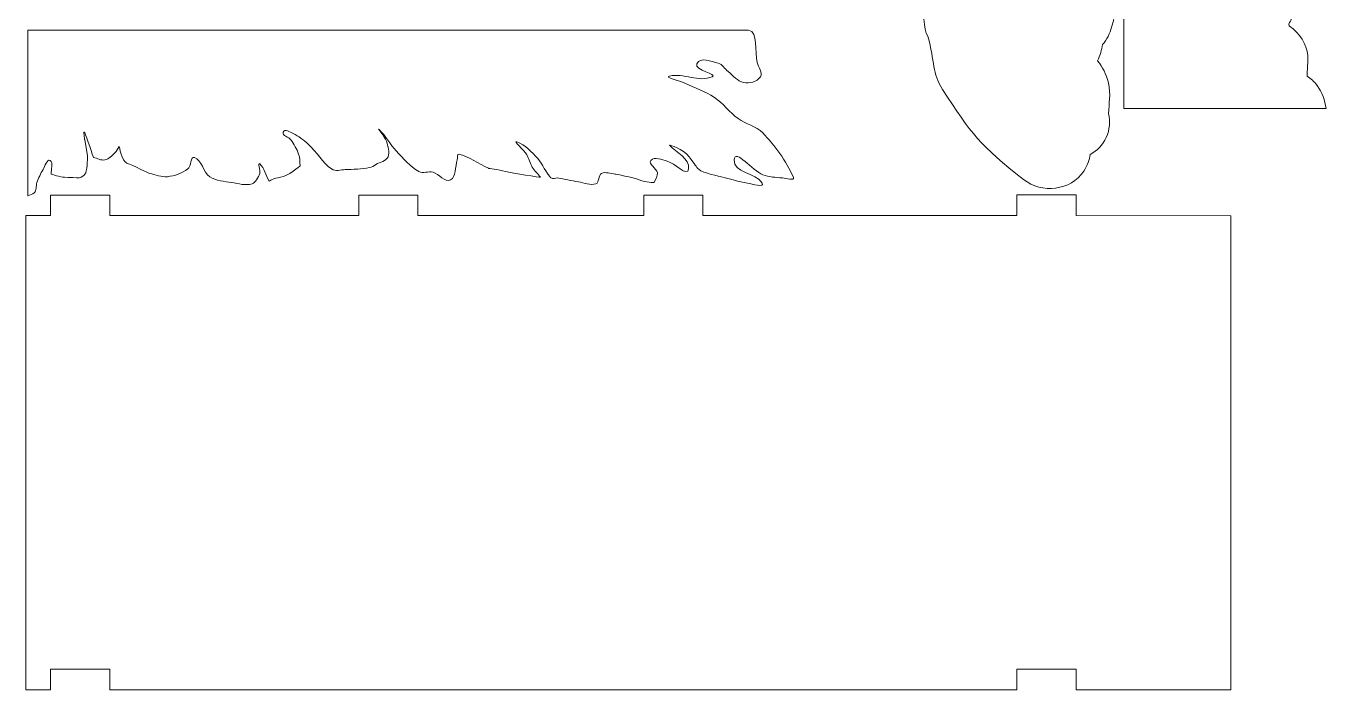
# Model space of a CAD drawing. Header units: centimetres. Extents: x 124 to 258, y -35 to -2.
# Drawn here: x 182.93 to 204.86, y -33.85 to -22.65 of the extents above; entities that cross this region are included whole.
import ezdxf

# ---------------------------------------------------------------- set-up
doc = ezdxf.new("R2010")
doc.units = ezdxf.units.CM
doc.header["$MEASUREMENT"] = 0
doc.layers.add('layer 1', color=7, linetype='Continuous')

msp = doc.modelspace()

# ---------------------------------------------------------------- linework, layer by layer
at = {"layer": 'layer 1', "color": 242, "lineweight": 20}
for points, knots in [([(198.07372, -10.68277), (198.07372, -10.68277), (198.07372, -22.22234), (198.07372, -22.22234), (198.07372, -22.22234), (198.07372, -22.35458), (198.05953, -22.71366), (198.1447, -22.8189), (198.1447, -22.8189), (198.2644, -23.25755), (198.21484, -23.44158), (198.39092, -23.71477), (198.39092, -23.71477), (198.86926, -24.4569), (199.03494, -24.67208), (199.75771, -25.23566), (199.75771, -25.23566), (200.06762, -25.47733), (200.55527, -25.42632), (200.7737, -25.0945), (200.7737, -25.0945), (200.83973, -24.99419), (200.86882, -24.90673), (200.88536, -24.81187), (200.88536, -24.81187), (200.99984, -24.74906), (201.09576, -24.65315), (201.15332, -24.52689), (201.15332, -24.52689), (201.2161, -24.38924), (201.22044, -24.26363), (201.19297, -24.12389), (201.19297, -24.12389), (201.19844, -23.94201), (201.23631, -23.8125), (201.18991, -23.60591), (201.18991, -23.60591), (201.15463, -23.44897), (201.09048, -23.3451), (201.00967, -23.23271), (201.00967, -23.23271), (201.02994, -23.18823), (201.04702, -23.14126), (201.06137, -23.0923), (201.06137, -23.0923), (201.07413, -23.04876), (201.08392, -23.0044), (201.09048, -22.95962), (201.09048, -22.95962), (201.1276, -22.91826), (201.15969, -22.8722), (201.18541, -22.8221), (201.18541, -22.8221), (201.24309, -22.70976), (201.25314, -22.6254), (201.28535, -22.51671), (201.28535, -22.51671), (201.38316, -22.34214), (201.44935, -22.22097), (201.42923, -22.00747), (201.42923, -22.00747), (201.40604, -21.76164), (201.29076, -21.64243), (201.12707, -21.47267), (201.12707, -21.47267), (201.08497, -21.42714), (201.04299, -21.39292), (201.00091, -21.35994), (201.00091, -21.35994), (201.00083, -21.30843), (200.99472, -21.25565), (200.97883, -21.19466), (200.97883, -21.19466), (200.95026, -21.08491), (200.90428, -20.98756), (200.84723, -20.89358), (200.84723, -20.89358), (200.84723, -20.89358), (200.8489, -20.88303), (200.8489, -20.88303), (200.8489, -20.88303), (200.86678, -20.79005), (200.87381, -20.70228), (200.8638, -20.61778), (200.8638, -20.61778), (200.97201, -20.54325), (201.05553, -20.43808), (201.11527, -20.31459), (201.11527, -20.31459), (201.16094, -20.22011), (201.17332, -20.14505), (201.19114, -20.04524), (201.19114, -20.04524), (201.22124, -19.91187), (201.26044, -19.82799), (201.2575, -19.67549), (201.2575, -19.67549), (201.25491, -19.54068), (201.23367, -19.40553), (201.1931, -19.27596), (201.1931, -19.27596), (201.20547, -19.2369), (201.21484, -19.19644), (201.22124, -19.1551), (201.22124, -19.1551), (201.22453, -19.13387), (201.22689, -19.1127), (201.22985, -19.09149), (201.22985, -19.09149), (201.24782, -18.9733), (201.2375, -18.86758), (201.24545, -18.75167), (201.24545, -18.75167), (201.2544, -18.62111), (201.28149, -18.50328), (201.27927, -18.36801), (201.27927, -18.36801), (201.2766, -18.20333), (201.26044, -18.04261), (201.21012, -17.88393), (201.21012, -17.88393), (201.16985, -17.75696), (201.11447, -17.6892), (201.05206, -17.58185), (201.05206, -17.58185), (201.0101, -17.46614), (200.99713, -17.33001), (200.94699, -17.20327), (200.94699, -17.20327), (200.93016, -17.16063), (200.9124, -17.11832), (200.89369, -17.07637), (200.89369, -17.07637), (200.9524, -16.98696), (200.99398, -16.88431), (201.02091, -16.77808), (201.02091, -16.77808), (201.03767, -16.71202), (201.05101, -16.64312), (201.05849, -16.57555), (201.05849, -16.57555), (201.06645, -16.5036), (201.0633, -16.44081), (201.05134, -16.38137), (201.05134, -16.38137), (201.05619, -16.364), (201.0603, -16.34621), (201.06365, -16.32796), (201.06365, -16.32796), (201.07193, -16.28298), (201.0773, -16.23944), (201.08071, -16.19669), (201.08071, -16.19669), (201.2892, -16.02573), (201.35039, -15.76644), (201.3278, -15.494), (201.3278, -15.494), (201.32597, -15.47202), (201.32293, -15.44821), (201.32231, -15.42608), (201.32231, -15.42608), (201.32984, -15.28434), (201.30877, -15.15841), (201.30003, -15.01898), (201.30003, -15.01898), (201.29724, -14.97444), (201.29041, -14.93667), (201.27738, -14.89377), (201.27738, -14.89377), (201.25119, -14.80758), (201.21758, -14.70746), (201.20025, -14.6195), (201.20025, -14.6195), (201.18956, -14.51572), (201.15102, -14.40353), (201.10581, -14.29749), (201.10581, -14.29749), (201.24196, -14.09579), (201.27662, -13.83827), (201.17813, -13.61439), (201.17813, -13.61439), (201.17813, -13.61439), (201.17285, -13.60267), (201.17285, -13.60267), (201.17285, -13.60267), (201.24535, -13.41729), (201.27345, -13.22174), (201.27912, -13.02318), (201.27912, -13.02318), (201.2841, -12.84911), (201.23746, -12.76387), (201.19371, -12.60911), (201.19371, -12.60911), (201.18343, -12.54504), (201.18576, -12.46643), (201.17848, -12.39838), (201.17848, -12.39838), (201.17509, -12.29343), (201.17252, -12.20318), (201.15502, -12.11778), (201.15502, -12.11778), (201.19116, -12.01696), (201.21898, -11.90356), (201.24245, -11.80576), (201.24245, -11.80576), (201.25583, -11.75008), (201.26011, -11.70099), (201.25653, -11.64399), (201.25653, -11.64399), (201.25312, -11.58935), (201.24031, -11.52477), (201.23369, -11.46679), (201.23369, -11.46679), (201.25425, -11.43646), (201.27419, -11.40604), (201.29273, -11.37043), (201.29273, -11.37043), (201.37926, -11.20416), (201.4533, -11.1245), (201.48091, -10.92419), (201.48091, -10.92419), (201.49191, -10.84438), (201.49394, -10.76313), (201.48631, -10.68277), (201.48631, -10.68277), (201.48631, -10.68277), (199.72869, -10.68277), (199.72869, -10.68277), (199.72869, -10.68277), (199.72869, -10.68277), (198.07372, -10.68277), (198.07372, -10.68277)], [0, 0, 0, 0, 0.01694915, 0.01694915, 0.01694915, 0.01694915, 0.03389831, 0.03389831, 0.03389831, 0.03389831, 0.05084746, 0.05084746, 0.05084746, 0.05084746, 0.06779661, 0.06779661, 0.06779661, 0.06779661, 0.08474576, 0.08474576, 0.08474576, 0.08474576, 0.10169492, 0.10169492, 0.10169492, 0.10169492, 0.11864407, 0.11864407, 0.11864407, 0.11864407, 0.13559322, 0.13559322, 0.13559322, 0.13559322, 0.15254237, 0.15254237, 0.15254237, 0.15254237, 0.16949153, 0.16949153, 0.16949153, 0.16949153, 0.18644068, 0.18644068, 0.18644068, 0.18644068, 0.20338983, 0.20338983, 0.20338983, 0.20338983, 0.22033898, 0.22033898, 0.22033898, 0.22033898, 0.23728814, 0.23728814, 0.23728814, 0.23728814, 0.25423729, 0.25423729, 0.25423729, 0.25423729, 0.27118644, 0.27118644, 0.27118644, 0.27118644, 0.28813559, 0.28813559, 0.28813559, 0.28813559, 0.30508475, 0.30508475, 0.30508475, 0.30508475, 0.3220339, 0.3220339, 0.3220339, 0.3220339, 0.33898305, 0.33898305, 0.33898305, 0.33898305, 0.3559322, 0.3559322, 0.3559322, 0.3559322, 0.37288136, 0.37288136, 0.37288136, 0.37288136, 0.38983051, 0.38983051, 0.38983051, 0.38983051, 0.40677966, 0.40677966, 0.40677966, 0.40677966, 0.42372881, 0.42372881, 0.42372881, 0.42372881, 0.44067797, 0.44067797, 0.44067797, 0.44067797, 0.45762712, 0.45762712, 0.45762712, 0.45762712, 0.47457627, 0.47457627, 0.47457627, 0.47457627, 0.49152542, 0.49152542, 0.49152542, 0.49152542, 0.50847458, 0.50847458, 0.50847458, 0.50847458, 0.52542373, 0.52542373, 0.52542373, 0.52542373, 0.54237288, 0.54237288, 0.54237288, 0.54237288, 0.55932203, 0.55932203, 0.55932203, 0.55932203, 0.57627119, 0.57627119, 0.57627119, 0.57627119, 0.59322034, 0.59322034, 0.59322034, 0.59322034, 0.61016949, 0.61016949, 0.61016949, 0.61016949, 0.62711864, 0.62711864, 0.62711864, 0.62711864, 0.6440678, 0.6440678, 0.6440678, 0.6440678, 0.66101695, 0.66101695, 0.66101695, 0.66101695, 0.6779661, 0.6779661, 0.6779661, 0.6779661, 0.69491525, 0.69491525, 0.69491525, 0.69491525, 0.71186441, 0.71186441, 0.71186441, 0.71186441, 0.72881356, 0.72881356, 0.72881356, 0.72881356, 0.74576271, 0.74576271, 0.74576271, 0.74576271, 0.76271186, 0.76271186, 0.76271186, 0.76271186, 0.77966102, 0.77966102, 0.77966102, 0.77966102, 0.79661017, 0.79661017, 0.79661017, 0.79661017, 0.81355932, 0.81355932, 0.81355932, 0.81355932, 0.83050847, 0.83050847, 0.83050847, 0.83050847, 0.84745763, 0.84745763, 0.84745763, 0.84745763, 0.86440678, 0.86440678, 0.86440678, 0.86440678, 0.88135593, 0.88135593, 0.88135593, 0.88135593, 0.89830508, 0.89830508, 0.89830508, 0.89830508, 0.91525424, 0.91525424, 0.91525424, 0.91525424, 0.93220339, 0.93220339, 0.93220339, 0.93220339, 0.94915254, 0.94915254, 0.94915254, 0.94915254, 0.96610169, 0.96610169, 0.96610169, 0.96610169, 1, 1, 1, 1]), ([(201.45039, -24.03752), (201.45039, -24.03752), (203.10536, -24.03752), (203.10536, -24.03752), (203.10536, -24.03752), (203.10536, -24.03752), (204.86298, -24.03752), (204.86298, -24.03752), (204.86298, -24.03752), (204.84859, -23.8998), (204.79967, -23.76502), (204.71189, -23.64764), (204.71189, -23.64764), (204.66311, -23.58237), (204.6065, -23.5314), (204.54282, -23.49179), (204.54282, -23.49179), (204.54565, -23.46718), (204.54724, -23.44316), (204.54724, -23.42025), (204.54724, -23.42025), (204.54724, -23.35401), (204.55283, -23.28447), (204.55716, -23.21813), (204.55716, -23.21813), (204.55887, -23.19239), (204.5585, -23.17005), (204.55587, -23.144), (204.55587, -23.144), (204.5364, -22.95065), (204.42603, -22.76613), (204.24538, -22.65003), (204.24538, -22.65003), (204.24538, -22.65003), (204.24388, -22.64265), (204.24388, -22.64265), (204.24388, -22.64265), (204.24388, -22.64265), (204.23683, -22.61263), (204.23683, -22.61263), (204.23683, -22.61263), (204.25476, -22.58215), (204.26993, -22.54982), (204.28197, -22.51559), (204.28197, -22.51559), (204.32009, -22.41075), (204.3834, -22.29119), (204.43413, -22.18804), (204.43413, -22.18804), (204.45469, -22.14628), (204.46704, -22.10879), (204.475, -22.06401), (204.475, -22.06401), (204.50396, -21.90137), (204.55431, -21.80664), (204.5333, -21.62772), (204.5333, -21.62772), (204.51866, -21.50303), (204.4845, -21.37911), (204.43066, -21.262), (204.43066, -21.262), (204.43066, -21.262), (204.45461, -21.2282), (204.45461, -21.2282), (204.45461, -21.2282), (204.58323, -21.03738), (204.59341, -20.87756), (204.62806, -20.67106), (204.62806, -20.67106), (204.66174, -20.47055), (204.70067, -20.32201), (204.63403, -20.11539), (204.63403, -20.11539), (204.62599, -20.09045), (204.61645, -20.06647), (204.60555, -20.04342), (204.60555, -20.04342), (204.62375, -19.93847), (204.60498, -19.82841), (204.54508, -19.72869), (204.54508, -19.72869), (204.52725, -19.55134), (204.41896, -19.36431), (204.29817, -19.20961), (204.29817, -19.20961), (204.29817, -19.20961), (204.32212, -19.17602), (204.32212, -19.17602), (204.32212, -19.17602), (204.44752, -18.99268), (204.43243, -18.8594), (204.41625, -18.66156), (204.41625, -18.66156), (204.41113, -18.50919), (204.40389, -18.35406), (204.37789, -18.19906), (204.37789, -18.19906), (204.36066, -18.09643), (204.32243, -18.02629), (204.27061, -17.93774), (204.27061, -17.93774), (204.27061, -17.93774), (204.24113, -17.87359), (204.24113, -17.87359), (204.24113, -17.87359), (204.29433, -17.81177), (204.34311, -17.74596), (204.38591, -17.67197), (204.38591, -17.67197), (204.46038, -17.54328), (204.46922, -17.44289), (204.4618, -17.31981), (204.4618, -17.31981), (204.5438, -17.20113), (204.60132, -17.11004), (204.60042, -16.94016), (204.60042, -16.94016), (204.59996, -16.85579), (204.57953, -16.77268), (204.54025, -16.69523), (204.54025, -16.69523), (204.49206, -16.60026), (204.42614, -16.5261), (204.34654, -16.46838), (204.34654, -16.46838), (204.34654, -16.46838), (204.34936, -16.46251), (204.34936, -16.46251), (204.34936, -16.46251), (204.37203, -16.41517), (204.38478, -16.3724), (204.39127, -16.32177), (204.39127, -16.32177), (204.40102, -16.24775), (204.41391, -16.16805), (204.43356, -16.0955), (204.43356, -16.0955), (204.48789, -15.8951), (204.51441, -15.65321), (204.54302, -15.44637), (204.54302, -15.44637), (204.54818, -15.40893), (204.54884, -15.37197), (204.54522, -15.33593), (204.54522, -15.33593), (204.5689, -15.26171), (204.57349, -15.18402), (204.56282, -15.10358), (204.56282, -15.10358), (204.5798, -15.00686), (204.60368, -14.91052), (204.61836, -14.81319), (204.61836, -14.81319), (204.65201, -14.61317), (204.70599, -14.50813), (204.62845, -14.29492), (204.62845, -14.29492), (204.60029, -14.21752), (204.55856, -14.15292), (204.50544, -14.09893), (204.50544, -14.09893), (204.51971, -14.02407), (204.53667, -13.9455), (204.55947, -13.88383), (204.55947, -13.88383), (204.60928, -13.75668), (204.63427, -13.60407), (204.63427, -13.46883), (204.63427, -13.46883), (204.63427, -13.3117), (204.55776, -13.1711), (204.42628, -13.07415), (204.42628, -13.07415), (204.45687, -12.97879), (204.46382, -12.88111), (204.43181, -12.78061), (204.43181, -12.78061), (204.47584, -12.66581), (204.50407, -12.54285), (204.52549, -12.43805), (204.52549, -12.43805), (204.56475, -12.27941), (204.61441, -12.12619), (204.63974, -11.96447), (204.63974, -11.96447), (204.64459, -11.93738), (204.65246, -11.90786), (204.65865, -11.87909), (204.65865, -11.87909), (204.70069, -11.68385), (204.69045, -11.48307), (204.55906, -11.3306), (204.55906, -11.3306), (204.55906, -11.3306), (204.56444, -11.3026), (204.56444, -11.3026), (204.56444, -11.3026), (204.61113, -11.04702), (204.54582, -10.79364), (204.24678, -10.65477), (204.24678, -10.65477), (204.05945, -10.56781), (203.83696, -10.56833), (203.64852, -10.65081), (203.64852, -10.65081), (203.2925, -10.8066), (202.98837, -11.03284), (202.72181, -11.28462), (202.72181, -11.28462), (202.72181, -11.28462), (202.68913, -11.317), (202.68913, -11.317), (202.68913, -11.317), (202.66766, -11.29858), (202.64487, -11.281), (202.62071, -11.26443), (202.62071, -11.26443), (201.97871, -10.82383), (201.42459, -11.44634), (201.45039, -11.87659), (201.45039, -11.87659), (201.45039, -11.87659), (201.45039, -24.03752), (201.45039, -24.03752)], [0, 0, 0, 0, 0.01754386, 0.01754386, 0.01754386, 0.01754386, 0.03508772, 0.03508772, 0.03508772, 0.03508772, 0.05263158, 0.05263158, 0.05263158, 0.05263158, 0.07017544, 0.07017544, 0.07017544, 0.07017544, 0.0877193, 0.0877193, 0.0877193, 0.0877193, 0.10526316, 0.10526316, 0.10526316, 0.10526316, 0.12280702, 0.12280702, 0.12280702, 0.12280702, 0.14035088, 0.14035088, 0.14035088, 0.14035088, 0.15789474, 0.15789474, 0.15789474, 0.15789474, 0.1754386, 0.1754386, 0.1754386, 0.1754386, 0.19298246, 0.19298246, 0.19298246, 0.19298246, 0.21052632, 0.21052632, 0.21052632, 0.21052632, 0.22807018, 0.22807018, 0.22807018, 0.22807018, 0.24561404, 0.24561404, 0.24561404, 0.24561404, 0.26315789, 0.26315789, 0.26315789, 0.26315789, 0.28070175, 0.28070175, 0.28070175, 0.28070175, 0.29824561, 0.29824561, 0.29824561, 0.29824561, 0.31578947, 0.31578947, 0.31578947, 0.31578947, 0.33333333, 0.33333333, 0.33333333, 0.33333333, 0.35087719, 0.35087719, 0.35087719, 0.35087719, 0.36842105, 0.36842105, 0.36842105, 0.36842105, 0.38596491, 0.38596491, 0.38596491, 0.38596491, 0.40350877, 0.40350877, 0.40350877, 0.40350877, 0.42105263, 0.42105263, 0.42105263, 0.42105263, 0.43859649, 0.43859649, 0.43859649, 0.43859649, 0.45614035, 0.45614035, 0.45614035, 0.45614035, 0.47368421, 0.47368421, 0.47368421, 0.47368421, 0.49122807, 0.49122807, 0.49122807, 0.49122807, 0.50877193, 0.50877193, 0.50877193, 0.50877193, 0.52631579, 0.52631579, 0.52631579, 0.52631579, 0.54385965, 0.54385965, 0.54385965, 0.54385965, 0.56140351, 0.56140351, 0.56140351, 0.56140351, 0.57894737, 0.57894737, 0.57894737, 0.57894737, 0.59649123, 0.59649123, 0.59649123, 0.59649123, 0.61403509, 0.61403509, 0.61403509, 0.61403509, 0.63157895, 0.63157895, 0.63157895, 0.63157895, 0.64912281, 0.64912281, 0.64912281, 0.64912281, 0.66666667, 0.66666667, 0.66666667, 0.66666667, 0.68421053, 0.68421053, 0.68421053, 0.68421053, 0.70175439, 0.70175439, 0.70175439, 0.70175439, 0.71929825, 0.71929825, 0.71929825, 0.71929825, 0.73684211, 0.73684211, 0.73684211, 0.73684211, 0.75438596, 0.75438596, 0.75438596, 0.75438596, 0.77192982, 0.77192982, 0.77192982, 0.77192982, 0.78947368, 0.78947368, 0.78947368, 0.78947368, 0.80701754, 0.80701754, 0.80701754, 0.80701754, 0.8245614, 0.8245614, 0.8245614, 0.8245614, 0.84210526, 0.84210526, 0.84210526, 0.84210526, 0.85964912, 0.85964912, 0.85964912, 0.85964912, 0.87719298, 0.87719298, 0.87719298, 0.87719298, 0.89473684, 0.89473684, 0.89473684, 0.89473684, 0.9122807, 0.9122807, 0.9122807, 0.9122807, 0.92982456, 0.92982456, 0.92982456, 0.92982456, 0.94736842, 0.94736842, 0.94736842, 0.94736842, 0.96491228, 0.96491228, 0.96491228, 0.96491228, 1, 1, 1, 1]), ([(182.92507, -33.84555), (182.92507, -33.84555), (182.92507, -25.84555), (182.92507, -25.84555), (182.92507, -25.84555), (182.92507, -25.84555), (183.34077, -25.84555), (183.34077, -25.84555), (183.34077, -25.84555), (183.34077, -25.84555), (183.34077, -25.49885), (183.34077, -25.49885), (183.34077, -25.49885), (183.34077, -25.49885), (184.34077, -25.49885), (184.34077, -25.49885), (184.34077, -25.49885), (184.34077, -25.49885), (184.34077, -25.84555), (184.34077, -25.84555), (184.34077, -25.84555), (184.34077, -25.84555), (188.54016, -25.84555), (188.54016, -25.84555), (188.54016, -25.84555), (188.54016, -25.84555), (188.54016, -25.49716), (188.54016, -25.49716), (188.54016, -25.49716), (188.54016, -25.49716), (189.54016, -25.49716), (189.54016, -25.49716), (189.54016, -25.49716), (189.54016, -25.49716), (189.54016, -25.84555), (189.54016, -25.84555), (189.54016, -25.84555), (189.54016, -25.84555), (193.34936, -25.84555), (193.34936, -25.84555), (193.34936, -25.84555), (193.34936, -25.84555), (193.34936, -25.50226), (193.34936, -25.50226), (193.34936, -25.50226), (193.34936, -25.50226), (194.34936, -25.50226), (194.34936, -25.50226), (194.34936, -25.50226), (194.34936, -25.50226), (194.34936, -25.84555), (194.34936, -25.84555), (194.34936, -25.84555), (194.34936, -25.84555), (199.64725, -25.84555), (199.64725, -25.84555), (199.64725, -25.84555), (199.64725, -25.84555), (199.64725, -25.49477), (199.64725, -25.49477), (199.64725, -25.49477), (199.64725, -25.49477), (200.64725, -25.49477), (200.64725, -25.49477), (200.64725, -25.49477), (200.64725, -25.49477), (200.64726, -25.84555), (200.64726, -25.84555), (200.64726, -25.84555), (200.64726, -25.84555), (203.25429, -25.84701), (203.25429, -25.84701), (203.25429, -25.84701), (203.25429, -25.84701), (203.2543, -33.84701), (203.2543, -33.84701), (203.2543, -33.84701), (203.2543, -33.84701), (200.64728, -33.84694), (200.64728, -33.84694), (200.64728, -33.84694), (200.64728, -33.84694), (200.64727, -33.49624), (200.64727, -33.49624), (200.64727, -33.49624), (200.64727, -33.49624), (199.64727, -33.49625), (199.64727, -33.49625), (199.64727, -33.49625), (199.64727, -33.49625), (199.64727, -33.84688), (199.64727, -33.84688), (199.64727, -33.84688), (194.46214, -33.84656), (188.6827, -33.84574), (184.33948, -33.84558), (184.33948, -33.84558), (184.33948, -33.84558), (184.33949, -33.49407), (184.33949, -33.49407), (184.33949, -33.49407), (184.33949, -33.49407), (183.33949, -33.49407), (183.33949, -33.49407), (183.33949, -33.49407), (183.33949, -33.49407), (183.33949, -33.84555), (183.33949, -33.84555), (183.33949, -33.84555), (183.33949, -33.84555), (182.92507, -33.84555), (182.92507, -33.84555)], [0, 0, 0, 0, 0.03448276, 0.03448276, 0.03448276, 0.03448276, 0.06896552, 0.06896552, 0.06896552, 0.06896552, 0.10344828, 0.10344828, 0.10344828, 0.10344828, 0.13793103, 0.13793103, 0.13793103, 0.13793103, 0.17241379, 0.17241379, 0.17241379, 0.17241379, 0.20689655, 0.20689655, 0.20689655, 0.20689655, 0.24137931, 0.24137931, 0.24137931, 0.24137931, 0.27586207, 0.27586207, 0.27586207, 0.27586207, 0.31034483, 0.31034483, 0.31034483, 0.31034483, 0.34482759, 0.34482759, 0.34482759, 0.34482759, 0.37931034, 0.37931034, 0.37931034, 0.37931034, 0.4137931, 0.4137931, 0.4137931, 0.4137931, 0.44827586, 0.44827586, 0.44827586, 0.44827586, 0.48275862, 0.48275862, 0.48275862, 0.48275862, 0.51724138, 0.51724138, 0.51724138, 0.51724138, 0.55172414, 0.55172414, 0.55172414, 0.55172414, 0.5862069, 0.5862069, 0.5862069, 0.5862069, 0.62068966, 0.62068966, 0.62068966, 0.62068966, 0.65517241, 0.65517241, 0.65517241, 0.65517241, 0.68965517, 0.68965517, 0.68965517, 0.68965517, 0.72413793, 0.72413793, 0.72413793, 0.72413793, 0.75862069, 0.75862069, 0.75862069, 0.75862069, 0.79310345, 0.79310345, 0.79310345, 0.79310345, 0.82758621, 0.82758621, 0.82758621, 0.82758621, 0.86206897, 0.86206897, 0.86206897, 0.86206897, 0.89655172, 0.89655172, 0.89655172, 0.89655172, 0.93103448, 0.93103448, 0.93103448, 0.93103448, 1, 1, 1, 1])]:
    msp.add_open_spline(points, degree=3, knots=knots, dxfattribs=at)
at = {"layer": 'layer 1', "color": 242, "lineweight": 9}
msp.add_open_spline([(182.95572, -22.7188), (182.95572, -22.7188), (182.95572, -24.37377), (182.95572, -24.37377), (182.95572, -24.37377), (182.95572, -24.37377), (182.95572, -25.50944), (182.95572, -25.50944), (182.95572, -25.50944), (182.99442, -25.50023), (183.03144, -25.48426), (183.06385, -25.46002), (183.06385, -25.46002), (183.10748, -25.4274), (183.08915, -25.34151), (183.11014, -25.28599), (183.11014, -25.28599), (183.13874, -25.21036), (183.17137, -25.13603), (183.21197, -25.06842), (183.21197, -25.06842), (183.24596, -25.01184), (183.2789, -24.88684), (183.33231, -24.91613), (183.33231, -24.91613), (183.39128, -24.94847), (183.34465, -25.06844), (183.35082, -25.14458), (183.35082, -25.14458), (183.35082, -25.14458), (183.50819, -25.19895), (183.57299, -25.19895), (183.57299, -25.19895), (183.63779, -25.19895), (183.80442, -25.20985), (183.80442, -25.20985), (183.80442, -25.20985), (183.80442, -25.20985), (183.90626, -25.19895), (183.93403, -25.12281), (183.93403, -25.12281), (183.96179, -25.04667), (183.96179, -24.82912), (183.96179, -24.82912), (183.96179, -24.82912), (183.96179, -24.82912), (183.9155, -24.56805), (183.9155, -24.56805), (183.9155, -24.56805), (183.9155, -24.56805), (183.88772, -24.38312), (183.9155, -24.44839), (183.9155, -24.44839), (183.94328, -24.51366), (184.06362, -24.86174), (184.06362, -24.86174), (184.06362, -24.86174), (184.12842, -24.87625), (184.19311, -24.91893), (184.25803, -24.90526), (184.25803, -24.90526), (184.32209, -24.89177), (184.37403, -24.83364), (184.42466, -24.7856), (184.42466, -24.7856), (184.45539, -24.75643), (184.47402, -24.71308), (184.49871, -24.67681), (184.49871, -24.67681), (184.49871, -24.67681), (184.53572, -24.92705), (184.6283, -24.95965), (184.6283, -24.95965), (184.72088, -24.99225), (185.00785, -25.13368), (185.00785, -25.13368), (185.00785, -25.13368), (185.10968, -25.15181), (185.21086, -25.2001), (185.31334, -25.18808), (185.31334, -25.18808), (185.43275, -25.17406), (185.55349, -25.13118), (185.65585, -25.05754), (185.65585, -25.05754), (185.71277, -25.01659), (185.70299, -24.83921), (185.76693, -24.86174), (185.76693, -24.86174), (185.88822, -24.9045), (185.9163, -25.11405), (186.02614, -25.18808), (186.02614, -25.18808), (186.13586, -25.26204), (186.27119, -25.26496), (186.39641, -25.28599), (186.39641, -25.28599), (186.5096, -25.30498), (186.62868, -25.3433), (186.73894, -25.30774), (186.73894, -25.30774), (186.80218, -25.28734), (186.84154, -25.20393), (186.86853, -25.13368), (186.86853, -25.13368), (186.88757, -25.08412), (186.83071, -24.93918), (186.86853, -24.97053), (186.86853, -24.97053), (186.94897, -25.03721), (186.97346, -25.16633), (187.02591, -25.26422), (187.02591, -25.26422), (187.02591, -25.26422), (187.09996, -25.20983), (187.2203, -25.19895), (187.2203, -25.19895), (187.34064, -25.18808), (187.55355, -25.00315), (187.55355, -25.00315), (187.55355, -25.00315), (187.5443, -24.93788), (187.5478, -24.86824), (187.52579, -24.80735), (187.52579, -24.80735), (187.49434, -24.72035), (187.44733, -24.641), (187.3962, -24.56805), (187.3962, -24.56805), (187.36002, -24.51643), (187.24547, -24.4996), (187.26659, -24.43751), (187.26659, -24.43751), (187.28732, -24.37654), (187.38157, -24.4342), (187.43321, -24.45926), (187.43321, -24.45926), (187.52663, -24.50461), (187.61294, -24.5708), (187.69242, -24.64419), (187.69242, -24.64419), (187.82983, -24.77107), (187.93018, -24.95425), (188.08122, -25.05754), (188.08122, -25.05754), (188.14794, -25.10318), (188.23548, -25.07103), (188.31264, -25.06842), (188.31264, -25.06842), (188.44866, -25.06379), (188.58526, -25.05841), (188.71997, -25.03579), (188.71997, -25.03579), (188.75968, -25.02913), (188.79517, -25.00247), (188.83105, -24.9814), (188.83105, -24.9814), (188.9002, -24.94078), (188.99862, -24.93122), (189.0347, -24.85087), (189.0347, -24.85087), (189.06951, -24.77333), (189.03349, -24.67174), (189.00693, -24.5898), (189.00693, -24.5898), (188.98255, -24.51458), (188.83397, -24.34246), (188.88659, -24.394), (188.88659, -24.394), (188.99392, -24.49908), (189.06986, -24.64298), (189.17356, -24.75298), (189.17356, -24.75298), (189.29268, -24.87934), (189.40915, -25.01777), (189.55311, -25.10106), (189.55311, -25.10106), (189.62513, -25.14273), (189.71545, -25.09132), (189.79378, -25.11194), (189.79378, -25.11194), (189.89668, -25.13903), (189.9932, -25.29158), (190.09001, -25.24247), (190.09001, -25.24247), (190.18417, -25.1947), (190.16509, -25.01811), (190.20109, -24.90526), (190.20109, -24.90526), (190.21136, -24.87305), (190.20034, -24.7997), (190.22887, -24.80735), (190.22887, -24.80735), (190.40428, -24.85436), (190.56213, -24.96689), (190.72875, -25.04667), (190.72875, -25.04667), (190.72875, -25.04667), (190.89538, -25.06844), (191.01572, -25.10106), (191.01572, -25.10106), (191.13606, -25.13368), (191.60818, -25.19895), (191.60818, -25.19895), (191.60818, -25.19895), (191.56189, -25.14094), (191.50864, -25.08961), (191.46932, -25.02492), (191.46932, -25.02492), (191.43081, -24.96158), (191.41538, -24.88148), (191.37676, -24.81824), (191.37676, -24.81824), (191.32834, -24.739), (191.1306, -24.57265), (191.21013, -24.60067), (191.21013, -24.60067), (191.34621, -24.64861), (191.45646, -24.77162), (191.56189, -24.88351), (191.56189, -24.88351), (191.64985, -24.97688), (191.69301, -25.12067), (191.78406, -25.20985), (191.78406, -25.20985), (191.81251, -25.2377), (191.8584, -25.20467), (191.89515, -25.20985), (191.89515, -25.20985), (192.01301, -25.22646), (192.1292, -25.25733), (192.24693, -25.27511), (192.24693, -25.27511), (192.34528, -25.28996), (192.44842, -25.34219), (192.54315, -25.30774), (192.54315, -25.30774), (192.59877, -25.28751), (192.58222, -25.16061), (192.63573, -25.13368), (192.63573, -25.13368), (192.70668, -25.09796), (192.79001, -25.14094), (192.86715, -25.14458), (192.86715, -25.14458), (192.86715, -25.14458), (193.16338, -25.19895), (193.27446, -25.24247), (193.27446, -25.24247), (193.38555, -25.28599), (193.52441, -25.28599), (193.52441, -25.28599), (193.52441, -25.28599), (193.54292, -25.23159), (193.58861, -25.18049), (193.57996, -25.12281), (193.57996, -25.12281), (193.5679, -25.04258), (193.41985, -24.97373), (193.46887, -24.91613), (193.46887, -24.91613), (193.53437, -24.83917), (193.65556, -24.90686), (193.74658, -24.92701), (193.74658, -24.92701), (193.8703, -24.95439), (194.08773, -25.20364), (194.1076, -25.05754), (194.1076, -25.05754), (194.13241, -24.87518), (193.89161, -24.78922), (193.7836, -24.65506), (193.7836, -24.65506), (193.7836, -24.65506), (194.01502, -24.70946), (194.11686, -24.85087), (194.11686, -24.85087), (194.21869, -24.99228), (194.22796, -25.01402), (194.2835, -25.06842), (194.2835, -25.06842), (194.33904, -25.12281), (194.65377, -25.18808), (194.65377, -25.18808), (194.65377, -25.18808), (194.80189, -25.22434), (194.94816, -25.27337), (195.09811, -25.29686), (195.09811, -25.29686), (195.1807, -25.30979), (195.39427, -25.37833), (195.34807, -25.29686), (195.34807, -25.29686), (195.24123, -25.10852), (194.86121, -25.13095), (194.87594, -24.90526), (194.87594, -24.90526), (194.88936, -24.69971), (195.19013, -25.09296), (195.35732, -25.15545), (195.35732, -25.15545), (195.46419, -25.19539), (195.57872, -25.20047), (195.69058, -25.20985), (195.69058, -25.20985), (195.75221, -25.21501), (195.90396, -25.26352), (195.87571, -25.19895), (195.87571, -25.19895), (195.75032, -24.91241), (195.56103, -24.66407), (195.35732, -24.44839), (195.35732, -24.44839), (195.24249, -24.32682), (195.0718, -24.30534), (194.94074, -24.20907), (194.94074, -24.20907), (194.79892, -24.10491), (194.68818, -23.94705), (194.54269, -23.85011), (194.54269, -23.85011), (194.38617, -23.74583), (194.20971, -23.68971), (194.0428, -23.61079), (194.0428, -23.61079), (193.9567, -23.57007), (193.69258, -23.51251), (193.7836, -23.49113), (193.7836, -23.49113), (194.01963, -23.43567), (194.28067, -23.60249), (194.50567, -23.502), (194.50567, -23.502), (194.60491, -23.45768), (194.1972, -23.39497), (194.24647, -23.28445), (194.24647, -23.28445), (194.30231, -23.15916), (194.4897, -23.24445), (194.60749, -23.27358), (194.60749, -23.27358), (194.67452, -23.29015), (194.71673, -23.37102), (194.77411, -23.41499), (194.77411, -23.41499), (194.85877, -23.47987), (194.93317, -23.58396), (195.03332, -23.59992), (195.03332, -23.59992), (195.13202, -23.61562), (195.25776, -23.59311), (195.32029, -23.502), (195.32029, -23.502), (195.36444, -23.43766), (195.28617, -23.34144), (195.26474, -23.26271), (195.26474, -23.26271), (195.21538, -23.0814), (195.29098, -22.74238), (195.11664, -22.7188), (195.11664, -22.7188), (195.11664, -22.7188), (182.95572, -22.7188), (182.95572, -22.7188)], degree=3, knots=[0, 0, 0, 0, 0.01086957, 0.01086957, 0.01086957, 0.01086957, 0.02173913, 0.02173913, 0.02173913, 0.02173913, 0.0326087, 0.0326087, 0.0326087, 0.0326087, 0.04347826, 0.04347826, 0.04347826, 0.04347826, 0.05434783, 0.05434783, 0.05434783, 0.05434783, 0.06521739, 0.06521739, 0.06521739, 0.06521739, 0.07608696, 0.07608696, 0.07608696, 0.07608696, 0.08695652, 0.08695652, 0.08695652, 0.08695652, 0.09782609, 0.09782609, 0.09782609, 0.09782609, 0.10869565, 0.10869565, 0.10869565, 0.10869565, 0.11956522, 0.11956522, 0.11956522, 0.11956522, 0.13043478, 0.13043478, 0.13043478, 0.13043478, 0.14130435, 0.14130435, 0.14130435, 0.14130435, 0.15217391, 0.15217391, 0.15217391, 0.15217391, 0.16304348, 0.16304348, 0.16304348, 0.16304348, 0.17391304, 0.17391304, 0.17391304, 0.17391304, 0.18478261, 0.18478261, 0.18478261, 0.18478261, 0.19565217, 0.19565217, 0.19565217, 0.19565217, 0.20652174, 0.20652174, 0.20652174, 0.20652174, 0.2173913, 0.2173913, 0.2173913, 0.2173913, 0.22826087, 0.22826087, 0.22826087, 0.22826087, 0.23913043, 0.23913043, 0.23913043, 0.23913043, 0.25, 0.25, 0.25, 0.25, 0.26086957, 0.26086957, 0.26086957, 0.26086957, 0.27173913, 0.27173913, 0.27173913, 0.27173913, 0.2826087, 0.2826087, 0.2826087, 0.2826087, 0.29347826, 0.29347826, 0.29347826, 0.29347826, 0.30434783, 0.30434783, 0.30434783, 0.30434783, 0.31521739, 0.31521739, 0.31521739, 0.31521739, 0.32608696, 0.32608696, 0.32608696, 0.32608696, 0.33695652, 0.33695652, 0.33695652, 0.33695652, 0.34782609, 0.34782609, 0.34782609, 0.34782609, 0.35869565, 0.35869565, 0.35869565, 0.35869565, 0.36956522, 0.36956522, 0.36956522, 0.36956522, 0.38043478, 0.38043478, 0.38043478, 0.38043478, 0.39130435, 0.39130435, 0.39130435, 0.39130435, 0.40217391, 0.40217391, 0.40217391, 0.40217391, 0.41304348, 0.41304348, 0.41304348, 0.41304348, 0.42391304, 0.42391304, 0.42391304, 0.42391304, 0.43478261, 0.43478261, 0.43478261, 0.43478261, 0.44565217, 0.44565217, 0.44565217, 0.44565217, 0.45652174, 0.45652174, 0.45652174, 0.45652174, 0.4673913, 0.4673913, 0.4673913, 0.4673913, 0.47826087, 0.47826087, 0.47826087, 0.47826087, 0.48913043, 0.48913043, 0.48913043, 0.48913043, 0.5, 0.5, 0.5, 0.5, 0.51086957, 0.51086957, 0.51086957, 0.51086957, 0.52173913, 0.52173913, 0.52173913, 0.52173913, 0.5326087, 0.5326087, 0.5326087, 0.5326087, 0.54347826, 0.54347826, 0.54347826, 0.54347826, 0.55434783, 0.55434783, 0.55434783, 0.55434783, 0.56521739, 0.56521739, 0.56521739, 0.56521739, 0.57608696, 0.57608696, 0.57608696, 0.57608696, 0.58695652, 0.58695652, 0.58695652, 0.58695652, 0.59782609, 0.59782609, 0.59782609, 0.59782609, 0.60869565, 0.60869565, 0.60869565, 0.60869565, 0.61956522, 0.61956522, 0.61956522, 0.61956522, 0.63043478, 0.63043478, 0.63043478, 0.63043478, 0.64130435, 0.64130435, 0.64130435, 0.64130435, 0.65217391, 0.65217391, 0.65217391, 0.65217391, 0.66304348, 0.66304348, 0.66304348, 0.66304348, 0.67391304, 0.67391304, 0.67391304, 0.67391304, 0.68478261, 0.68478261, 0.68478261, 0.68478261, 0.69565217, 0.69565217, 0.69565217, 0.69565217, 0.70652174, 0.70652174, 0.70652174, 0.70652174, 0.7173913, 0.7173913, 0.7173913, 0.7173913, 0.72826087, 0.72826087, 0.72826087, 0.72826087, 0.73913043, 0.73913043, 0.73913043, 0.73913043, 0.75, 0.75, 0.75, 0.75, 0.76086957, 0.76086957, 0.76086957, 0.76086957, 0.77173913, 0.77173913, 0.77173913, 0.77173913, 0.7826087, 0.7826087, 0.7826087, 0.7826087, 0.79347826, 0.79347826, 0.79347826, 0.79347826, 0.80434783, 0.80434783, 0.80434783, 0.80434783, 0.81521739, 0.81521739, 0.81521739, 0.81521739, 0.82608696, 0.82608696, 0.82608696, 0.82608696, 0.83695652, 0.83695652, 0.83695652, 0.83695652, 0.84782609, 0.84782609, 0.84782609, 0.84782609, 0.85869565, 0.85869565, 0.85869565, 0.85869565, 0.86956522, 0.86956522, 0.86956522, 0.86956522, 0.88043478, 0.88043478, 0.88043478, 0.88043478, 0.89130435, 0.89130435, 0.89130435, 0.89130435, 0.90217391, 0.90217391, 0.90217391, 0.90217391, 0.91304348, 0.91304348, 0.91304348, 0.91304348, 0.92391304, 0.92391304, 0.92391304, 0.92391304, 0.93478261, 0.93478261, 0.93478261, 0.93478261, 0.94565217, 0.94565217, 0.94565217, 0.94565217, 0.95652174, 0.95652174, 0.95652174, 0.95652174, 0.9673913, 0.9673913, 0.9673913, 0.9673913, 0.97826087, 0.97826087, 0.97826087, 0.97826087, 1, 1, 1, 1], dxfattribs=at)

doc.saveas('drawing.dxf')
